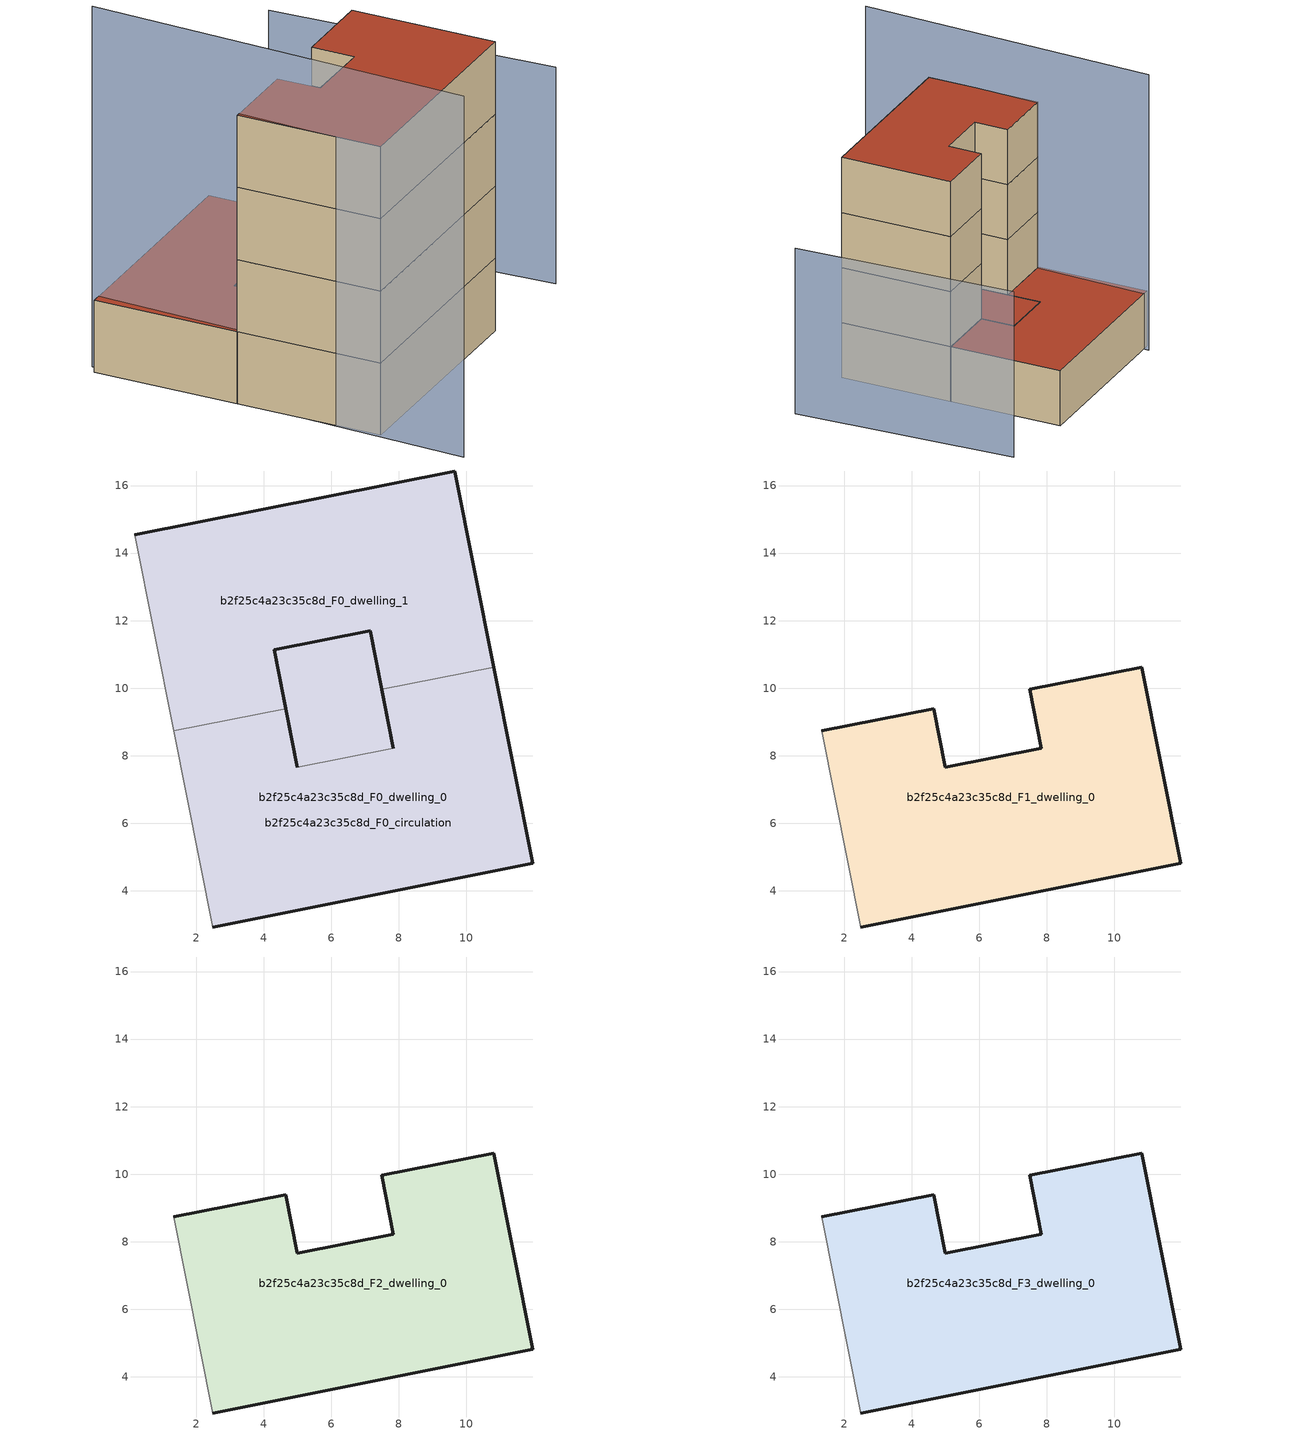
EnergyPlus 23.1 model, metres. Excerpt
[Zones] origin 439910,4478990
b2f25c4a23c35c8d_F0_dwelling_0
 floor ground (EU_floor_Construction): 10.81,10.62 11.96,4.81 2.48,2.93 1.33,8.74 4.65,9.4 4.99,7.65 7.84,8.22 7.49,9.96 z0; 7.15,11.7 7.49,9.96 7.84,8.22 4.99,7.65 4.3,11.14 z0
 wall outside (EU_wall_Construction): 2.48,2.93 11.96,4.81 10.81,10.62 / 7.49,9.96 7.84,8.22 / 4.99,7.65 4.65,9.4 z0:3
 wall adiabatic (EU_wall_Construction): 1.33,8.74 2.48,2.93 z0:3
 wall to b2f25c4a23c35c8d_F0_dwelling_1 (EU_wall_Construction): 10.81,10.62 7.49,9.96 / 4.65,9.4 1.33,8.74 z0:3
 wall to b2f25c4a23c35c8d_F0_circulation (EU_wall_Construction): 7.84,8.22 4.99,7.65 z0:3
 roof outside (EU_floor_Construction): 7.84,8.22 7.49,9.96 7.15,11.7 4.3,11.14 4.99,7.65 z3
b2f25c4a23c35c8d_F0_dwelling_1
 floor ground (EU_floor_Construction): 9.66,16.43 10.81,10.62 7.49,9.96 7.15,11.7 4.3,11.14 4.65,9.4 1.33,8.74 0.18,14.55 z0; 7.15,11.7 7.49,9.96 7.84,8.22 4.99,7.65 4.3,11.14 z0
 wall outside (EU_wall_Construction): 4.65,9.4 4.3,11.14 7.15,11.7 7.49,9.96 / 10.81,10.62 9.66,16.43 0.18,14.55 z0:3
 wall adiabatic (EU_wall_Construction): 0.18,14.55 1.33,8.74 z0:3
 roof outside (EU_roof_Construction): 10.81,10.62 9.66,16.43 0.18,14.55 1.33,8.74 4.65,9.4 4.3,11.14 7.15,11.7 7.49,9.96 z3; 7.84,8.22 7.49,9.96 7.15,11.7 4.3,11.14 4.99,7.65 z3
b2f25c4a23c35c8d_F0_circulation
 floor ground (EU_floor_Construction): 10.81,10.62 11.96,4.81 2.48,2.93 1.33,8.74 4.65,9.4 4.99,7.65 7.84,8.22 7.49,9.96 z0; 7.15,11.7 7.49,9.96 7.84,8.22 4.99,7.65 4.3,11.14 z0; 9.66,16.43 10.81,10.62 7.49,9.96 7.15,11.7 4.3,11.14 4.65,9.4 1.33,8.74 0.18,14.55 z0
 wall outside (EU_wall_Construction): 7.84,8.22 7.15,11.7 4.3,11.14 4.99,7.65 z0:3
 roof outside (EU_roof_Construction): 7.84,8.22 7.49,9.96 7.15,11.7 4.3,11.14 4.99,7.65 z3; 11.96,4.81 10.81,10.62 7.49,9.96 7.84,8.22 4.99,7.65 4.65,9.4 1.33,8.74 2.48,2.93 z3; 10.81,10.62 9.66,16.43 0.18,14.55 1.33,8.74 4.65,9.4 4.3,11.14 7.15,11.7 7.49,9.96 z3
b2f25c4a23c35c8d_F1_dwelling_0
 floor to b2f25c4a23c35c8d_F0_dwelling_0 (EU_floor_Construction): 10.81,10.62 11.96,4.81 2.48,2.93 1.33,8.74 4.65,9.4 4.99,7.65 7.84,8.22 7.49,9.96 z3
 wall outside (EU_wall_Construction): 2.48,2.93 11.96,4.81 10.81,10.62 7.49,9.96 7.84,8.22 4.99,7.65 4.65,9.4 1.33,8.74 z3:6
 wall adiabatic (EU_wall_Construction): 1.33,8.74 2.48,2.93 z3:6
b2f25c4a23c35c8d_F2_dwelling_0
 floor to b2f25c4a23c35c8d_F1_dwelling_0 (EU_floor_Construction): 10.81,10.62 11.96,4.81 2.48,2.93 1.33,8.74 4.65,9.4 4.99,7.65 7.84,8.22 7.49,9.96 z6
 wall outside (EU_wall_Construction): 2.48,2.93 11.96,4.81 10.81,10.62 7.49,9.96 7.84,8.22 4.99,7.65 4.65,9.4 1.33,8.74 z6:9
 wall adiabatic (EU_wall_Construction): 1.33,8.74 2.48,2.93 z6:9
b2f25c4a23c35c8d_F3_dwelling_0
 floor to b2f25c4a23c35c8d_F2_dwelling_0 (EU_floor_Construction): 10.81,10.62 11.96,4.81 2.48,2.93 1.33,8.74 4.65,9.4 4.99,7.65 7.84,8.22 7.49,9.96 z9
 wall outside (EU_wall_Construction): 2.48,2.93 11.96,4.81 10.81,10.62 7.49,9.96 7.84,8.22 4.99,7.65 4.65,9.4 1.33,8.74 z9:12
 wall adiabatic (EU_wall_Construction): 1.33,8.74 2.48,2.93 z9:12
 roof outside (EU_roof_Construction): 11.96,4.81 10.81,10.62 7.49,9.96 7.84,8.22 4.99,7.65 4.65,9.4 1.33,8.74 2.48,2.93 z12
shading: 0.5,14.88 2.94,-0.61 z0:15; 16.43,5.38 13.7,16.7 z0:9
[Building]
EU S2 Campaign: North Axis=0; Terrain=City; Solar Distribution=FullExterior
[Site:Location]
Madrid: Latitude=40.5; Longitude=-3.5; Time Zone=1; Elevation=609
[SizingPeriod:WeatherFileDays]
AnnualSizingPeriod: Begin Month=1; Begin Day of Month=1; End Month=12; End Day of Month=31; Day of Week for Start Day=Monday; Use Weather File Daylight Saving Period=No; Use Weather File Rain and Snow Indicators=No
[MATERIAL]
EU_InternalMass_Material: Roughness=MediumRough; Thickness=0.1; Conductivity=1; Density=1800; Specific Heat=900; Thermal Absorptance=0.9; Solar Absorptance=0.7; Visible Absorptance=0.7
[MATERIAL:NOMASS] Roughness=MediumRough; Thermal Absorptance=0.9; Solar Absorptance=0.7; Visible Absorptance=0.7
Name | Thermal Resistance
EU_wall_NoMass | 0.609216
EU_roof_NoMass | 0.513268
EU_floor_NoMass | 0.568163
[CONSTRUCTION]
EU_wall_Construction: EU_wall_NoMass
EU_roof_Construction: EU_roof_NoMass
EU_floor_Construction: EU_floor_NoMass
EU_InternalMass_Construction: EU_InternalMass_Material
[ZONE] Type=1; Multiplier=1; Ceiling Height=autocalculate; Floor Area=autocalculate; Part of Total Floor Area=Yes
Name | Volume
b2f25c4a23c35c8d_F0_dwelling_0; b2f25c4a23c35c8d_F0_dwelling_1 | 187.203
b2f25c4a23c35c8d_F1_dwelling_0; b2f25c4a23c35c8d_F2_dwelling_0; b2f25c4a23c35c8d_F3_dwelling_0 | 156.289
b2f25c4a23c35c8d_F0_circulation | 343.493
[INTERNALMASS] Construction=EU_InternalMass_Construction
Name | Zone or ZoneList | Surface Area
b2f25c4a23c35c8d_F0_dwelling_0_EU_InternalMass | b2f25c4a23c35c8d_F0_dwelling_0 | 52.0964
b2f25c4a23c35c8d_F0_dwelling_1_EU_InternalMass | b2f25c4a23c35c8d_F0_dwelling_1 | 52.0964
b2f25c4a23c35c8d_F1_dwelling_0_EU_InternalMass | b2f25c4a23c35c8d_F1_dwelling_0 | 114.682
b2f25c4a23c35c8d_F2_dwelling_0_EU_InternalMass | b2f25c4a23c35c8d_F2_dwelling_0 | 114.682
b2f25c4a23c35c8d_F3_dwelling_0_EU_InternalMass | b2f25c4a23c35c8d_F3_dwelling_0 | 114.682
[OTHEREQUIPMENT] Fuel Type=Electricity; Design Level Calculation Method=Watts/Area; Power per Zone Floor Area=1; Fraction Latent=0; Fraction Radiant=0; Fraction Lost=0; Carbon Dioxide Generation Rate=0; EndUse Subcategory=EU_Step8_InternalGains
Name | Zone or ZoneList or Space or SpaceList | Schedule
EU_Step8_InternalGain_b2f25c4a23c35c8d_F0_dwelling_0_f000 | b2f25c4a23c35c8d_F0_dwelling_0 | EU_Step8_GainSchedule_b2f25c4a23c35c8d_F0_dwelling_0_f000
EU_Step8_InternalGain_b2f25c4a23c35c8d_F0_dwelling_1_f000 | b2f25c4a23c35c8d_F0_dwelling_1 | EU_Step8_GainSchedule_b2f25c4a23c35c8d_F0_dwelling_1_f000
EU_Step8_InternalGain_b2f25c4a23c35c8d_F1_dwelling_0_f000 | b2f25c4a23c35c8d_F1_dwelling_0 | EU_Step8_GainSchedule_b2f25c4a23c35c8d_F1_dwelling_0_f000
EU_Step8_InternalGain_b2f25c4a23c35c8d_F2_dwelling_0_f000 | b2f25c4a23c35c8d_F2_dwelling_0 | EU_Step8_GainSchedule_b2f25c4a23c35c8d_F2_dwelling_0_f000
EU_Step8_InternalGain_b2f25c4a23c35c8d_F3_dwelling_0_f000 | b2f25c4a23c35c8d_F3_dwelling_0 | EU_Step8_GainSchedule_b2f25c4a23c35c8d_F3_dwelling_0_f000
[ZONEINFILTRATION:DESIGNFLOWRATE]
EU_Circulation_Infiltration_b2f25c4a23c35c8d_F0_circulation: Zone or ZoneList or Space or SpaceList=b2f25c4a23c35c8d_F0_circulation; Schedule=EU_AlwaysOn; Design Flow Rate Calculation Method=Flow/Area; Flow Rate per Floor Area=0.0005; Constant Term Coefficient=1; Temperature Term Coefficient=0; Velocity Term Coefficient=0; Velocity Squared Term Coefficient=0
[ZONEVENTILATION:DESIGNFLOWRATE] Schedule=EU_AlwaysOn; Design Flow Rate Calculation Method=AirChanges/Hour; Air Changes per Hour=0.752966; Ventilation Type=Natural; Fan Pressure Rise=0; Fan Total Efficiency=1; Constant Term Coefficient=1; Temperature Term Coefficient=0; Velocity Term Coefficient=0; Velocity Squared Term Coefficient=0; Minimum Indoor Temperature=-100; Maximum Indoor Temperature=100; Delta Temperature=-100; Minimum Outdoor Temperature=-100; Maximum Outdoor Temperature=100; Maximum Wind Speed=40
Name | Zone or ZoneList or Space or SpaceList
EU_ConstantAir_b2f25c4a23c35c8d_F0_dwelling_0 | b2f25c4a23c35c8d_F0_dwelling_0
EU_ConstantAir_b2f25c4a23c35c8d_F0_dwelling_1 | b2f25c4a23c35c8d_F0_dwelling_1
EU_ConstantAir_b2f25c4a23c35c8d_F1_dwelling_0 | b2f25c4a23c35c8d_F1_dwelling_0
EU_ConstantAir_b2f25c4a23c35c8d_F2_dwelling_0 | b2f25c4a23c35c8d_F2_dwelling_0
EU_ConstantAir_b2f25c4a23c35c8d_F3_dwelling_0 | b2f25c4a23c35c8d_F3_dwelling_0
[HVACTEMPLATE:THERMOSTAT] Constant Heating Setpoint=20; Constant Cooling Setpoint=50
EU_HeatOnly_b2f25c4a23c35c8d_F0_dwelling_0; EU_HeatOnly_b2f25c4a23c35c8d_F0_dwelling_1; EU_HeatOnly_b2f25c4a23c35c8d_F1_dwelling_0; EU_HeatOnly_b2f25c4a23c35c8d_F2_dwelling_0; EU_HeatOnly_b2f25c4a23c35c8d_F3_dwelling_0
[HVACTEMPLATE:ZONE:IDEALLOADSAIRSYSTEM] System Availability Schedule=EU_AlwaysOn; Maximum Heating Supply Air Temperature=50; Minimum Cooling Supply Air Temperature=13; Maximum Heating Supply Air Humidity Ratio=0.0156; Minimum Cooling Supply Air Humidity Ratio=0.0077; Heating Limit=NoLimit; Cooling Limit=NoLimit; Heating Availability Schedule=EU_AlwaysOn; Cooling Availability Schedule=EU_CoolingOff; Dehumidification Control Type=ConstantSensibleHeatRatio; Cooling Sensible Heat Ratio=0.7; Dehumidification Setpoint=60; Humidification Control Type=None; Humidification Setpoint=30; Outdoor Air Method=None; Outdoor Air Flow Rate per Person=0.00944; Outdoor Air Flow Rate per Zone Floor Area=0; Outdoor Air Flow Rate per Zone=0; Demand Controlled Ventilation Type=None; Outdoor Air Economizer Type=NoEconomizer; Heat Recovery Type=None; Sensible Heat Recovery Effectiveness=0.7; Latent Heat Recovery Effectiveness=0.65
Name | Template Thermostat
b2f25c4a23c35c8d_F0_dwelling_0 | EU_HeatOnly_b2f25c4a23c35c8d_F0_dwelling_0
b2f25c4a23c35c8d_F0_dwelling_1 | EU_HeatOnly_b2f25c4a23c35c8d_F0_dwelling_1
b2f25c4a23c35c8d_F1_dwelling_0 | EU_HeatOnly_b2f25c4a23c35c8d_F1_dwelling_0
b2f25c4a23c35c8d_F2_dwelling_0 | EU_HeatOnly_b2f25c4a23c35c8d_F2_dwelling_0
b2f25c4a23c35c8d_F3_dwelling_0 | EU_HeatOnly_b2f25c4a23c35c8d_F3_dwelling_0
[SIZING:ZONE] Zone Cooling Design Supply Air Temperature Input Method=SupplyAirTemperature; Zone Cooling Design Supply Air Temperature=13; Zone Heating Design Supply Air Temperature Input Method=SupplyAirTemperature; Zone Heating Design Supply Air Temperature=50; Zone Cooling Design Supply Air Humidity Ratio=0.008; Zone Heating Design Supply Air Humidity Ratio=0.008; Cooling Design Air Flow Method=DesignDay; Cooling Design Air Flow Rate=0; Cooling Minimum Air Flow per Zone Floor Area=0.000762; Cooling Minimum Air Flow=0; Cooling Minimum Air Flow Fraction=0.2; Heating Design Air Flow Method=DesignDay; Heating Design Air Flow Rate=0; Heating Maximum Air Flow per Zone Floor Area=0.002032; Heating Maximum Air Flow=0.141576; Heating Maximum Air Flow Fraction=0.3; Account for Dedicated Outdoor Air System=No; Dedicated Outdoor Air System Control Strategy=NeutralSupplyAir; Dedicated Outdoor Air Low Setpoint Temperature for Design=autosize; Dedicated Outdoor Air High Setpoint Temperature for Design=autosize; Zone Load Sizing Method=Sensible Load Only No Latent Load; Zone Latent Cooling Design Supply Air Humidity Ratio Input Method=HumidityRatioDifference; Zone Cooling Design Supply Air Humidity Ratio Difference=0.005; Zone Latent Heating Design Supply Air Humidity Ratio Input Method=HumidityRatioDifference; Zone Humidification Design Supply Air Humidity Ratio Difference=0.005
b2f25c4a23c35c8d_F0_dwelling_0; b2f25c4a23c35c8d_F0_dwelling_1; b2f25c4a23c35c8d_F1_dwelling_0; b2f25c4a23c35c8d_F2_dwelling_0; b2f25c4a23c35c8d_F3_dwelling_0
[SCHEDULE:CONSTANT]
Name | Hourly Value
EU_AlwaysOn | 1
EU_CoolingOff | 0
[SCHEDULE:FILE] Column Number=1; Rows to Skip at Top=0; Number of Hours of Data=8760; Column Separator=Comma; Interpolate to Timestep=No; Minutes per Item=60; Adjust Schedule for Daylight Savings=Yes
Name | File
EU_Step8_GainSchedule_b2f25c4a23c35c8d_F0_dwelling_0_f000 | ../../schedules/b2f25c4a23c35c8d/b2f25c4a23c35c8d_F0_dwelling_0_f000_gain.csv
EU_Step8_GainSchedule_b2f25c4a23c35c8d_F0_dwelling_1_f000 | ../../schedules/b2f25c4a23c35c8d/b2f25c4a23c35c8d_F0_dwelling_1_f000_gain.csv
EU_Step8_GainSchedule_b2f25c4a23c35c8d_F1_dwelling_0_f000 | ../../schedules/b2f25c4a23c35c8d/b2f25c4a23c35c8d_F1_dwelling_0_f000_gain.csv
EU_Step8_GainSchedule_b2f25c4a23c35c8d_F2_dwelling_0_f000 | ../../schedules/b2f25c4a23c35c8d/b2f25c4a23c35c8d_F2_dwelling_0_f000_gain.csv
EU_Step8_GainSchedule_b2f25c4a23c35c8d_F3_dwelling_0_f000 | ../../schedules/b2f25c4a23c35c8d/b2f25c4a23c35c8d_F3_dwelling_0_f000_gain.csv
